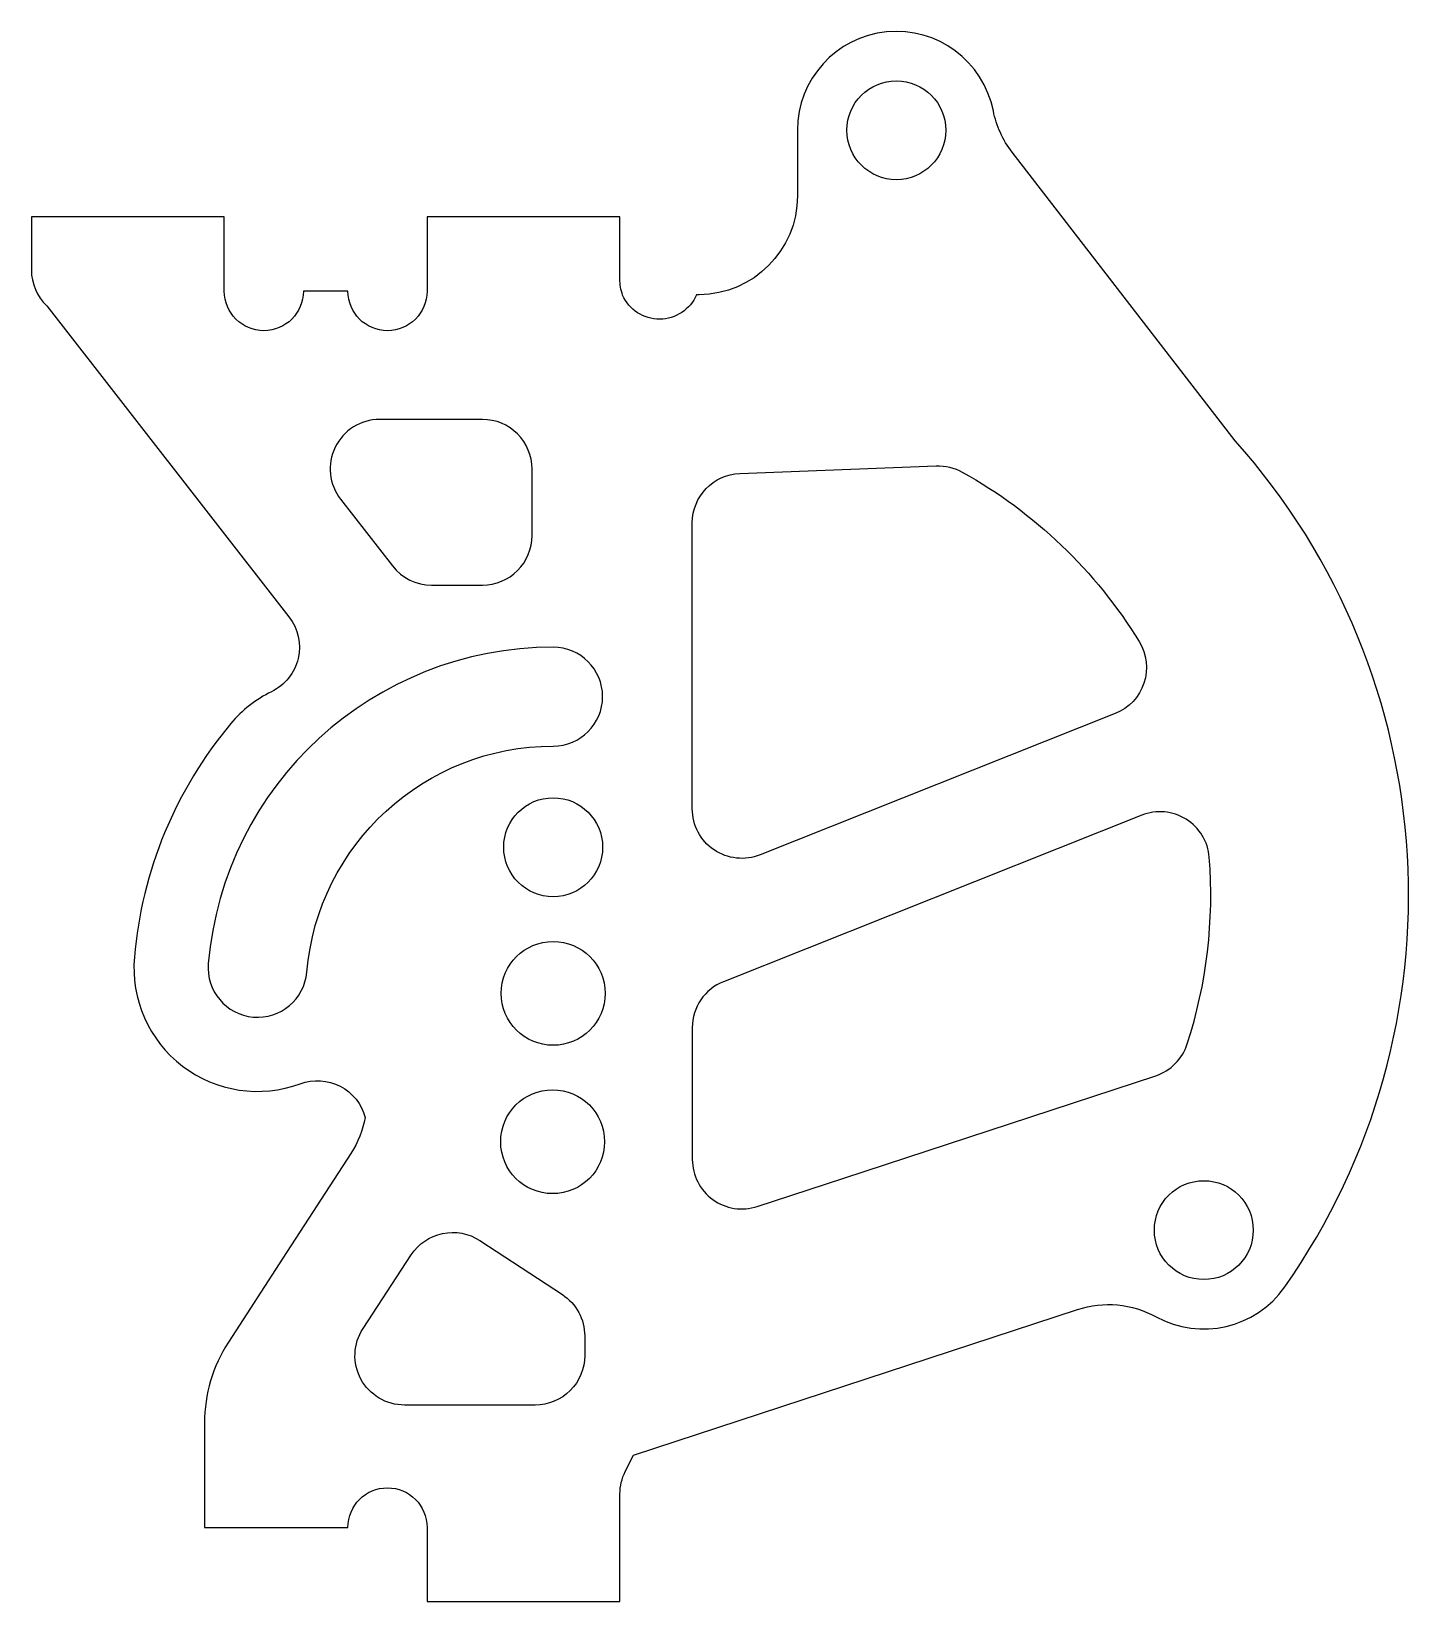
# Model space of a CAD drawing. Header units: millimetres. Extents: x -5.9 to 21.9, y -11.5 to 20.3.
import ezdxf

# ---------------------------------------------------------------- set-up
doc = ezdxf.new("R2010")
doc.units = ezdxf.units.MM
doc.layers.get('0').update_dxf_attribs({"linetype": 'CONTINUOUS'})

msp = doc.modelspace()

# ---------------------------------------------------------------- linework, layer by layer
for points in [[(5.95, 15.246), (5.95, 16.5), (4, 16.5), (2.05, 16.5), (2.05, 15, -1), (0.45, 15), (-0.45, 15, -1), (-2.05, 15), (-2.05, 16.5), (-5.95, 16.5), (-5.95, 15.427, 0.204755), (-5.641, 14.705), (-0.743, 8.413, -0.476629), (-1.095, 6.9, 0.105503), (-1.917, 6.257, 0.153915), (-3.868, 1.533, 0.549684), (-0.513, -1.028, -0.442272), (0.8, -1.711, -0.098589), (0.511, -2.437), (-0.865, -4.557), (-1.967, -6.255, 0.144901), (-2.45, -7.888), (-2.45, -10), (0.45, -10, -1), (2.05, -10), (2.05, -11.5), (5.95, -11.5), (5.95, -10), (5.95, -9.324, -0.117882), (6.058, -8.872), (6.226, -8.541), (15.205, -5.593, -0.207874), (16.792, -5.741, 0.38248), (19.392, -5.138, 0.348469), (18.391, 11.975), (13.88, 17.812, -0.115766), (13.501, 18.644, 0.906048), (9.539, 18.253), (9.539, 16.927, -0.412619), (7.55, 14.927), (7.498, 14.927, -0.656891), (6.005, 14.919, -0.083524)], [(3.174, 9.057, 0.414214), (4.174, 10.057), (4.174, 11.405, 0.414214), (3.174, 12.405), (1.091, 12.405, 0.624265), (0.302, 10.791), (1.352, 9.443, 0.231326), (2.141, 9.057)], [(8.375, 11.315), (12.346, 11.467, -0.137524), (12.871, 11.342, -0.128624), (16.449, 7.913, -0.465534), (15.967, 6.46), (8.784, 3.601, -0.530074), (7.414, 4.53), (7.414, 10.315, -0.403007)], [(-0.381, 1.231, -0.389158), (4.6, 5.8, 1), (4.6, 7.8, 0.389158), (-2.374, 1.403, 1)], [(10.48, -2.934), (16.783, -0.865, 0.239717), (17.423, -0.223, 0.097951), (17.867, 3.551, 0.505332), (16.5, 4.402), (8.044, 1.036, 0.307127), (7.414, 0.107), (7.414, -2.56, 0.510476), (8.726, -3.51)], [(5.238, -6.128), (5.238, -6.525, -0.414214), (4.238, -7.525), (1.592, -7.525, -0.596307), (0.756, -5.977), (1.732, -4.487, -0.414214), (3.117, -4.198), (4.786, -5.292, -0.252892)]]:
    msp.add_lwpolyline(points, format="xyb", close=True)
for centre, radius in [((11.539, 18.253), 1), ((4.6, 3.755), 1), ((4.6, 0.8), 1.05), ((4.589, -2.2), 1.05), ((17.756, -3.988), 1)]:
    msp.add_circle(centre, radius)

doc.saveas('drawing.dxf')
